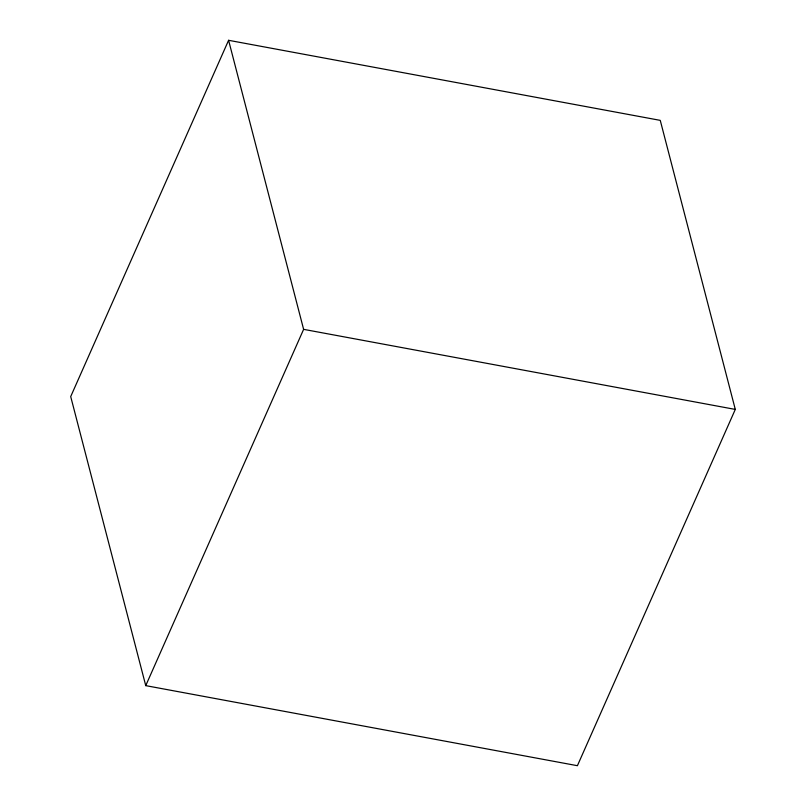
<?xml version="1.0" encoding="UTF-8"?>
<svg xmlns="http://www.w3.org/2000/svg" width="806" height="806" viewBox="0 0 806 806"><rect width="100%" height="100%" fill="white"/><g stroke="black" fill="none" stroke-linecap="round" stroke-linejoin="round"><path stroke-width="1.21" d="M228.592 40.3L70.706 396.582L145.745 685.634L577.408 765.7L735.294 409.418L660.255 120.366L228.592 40.3L303.62 329.352L145.745 685.634M303.62 329.352L735.294 409.418"/></g></svg>
